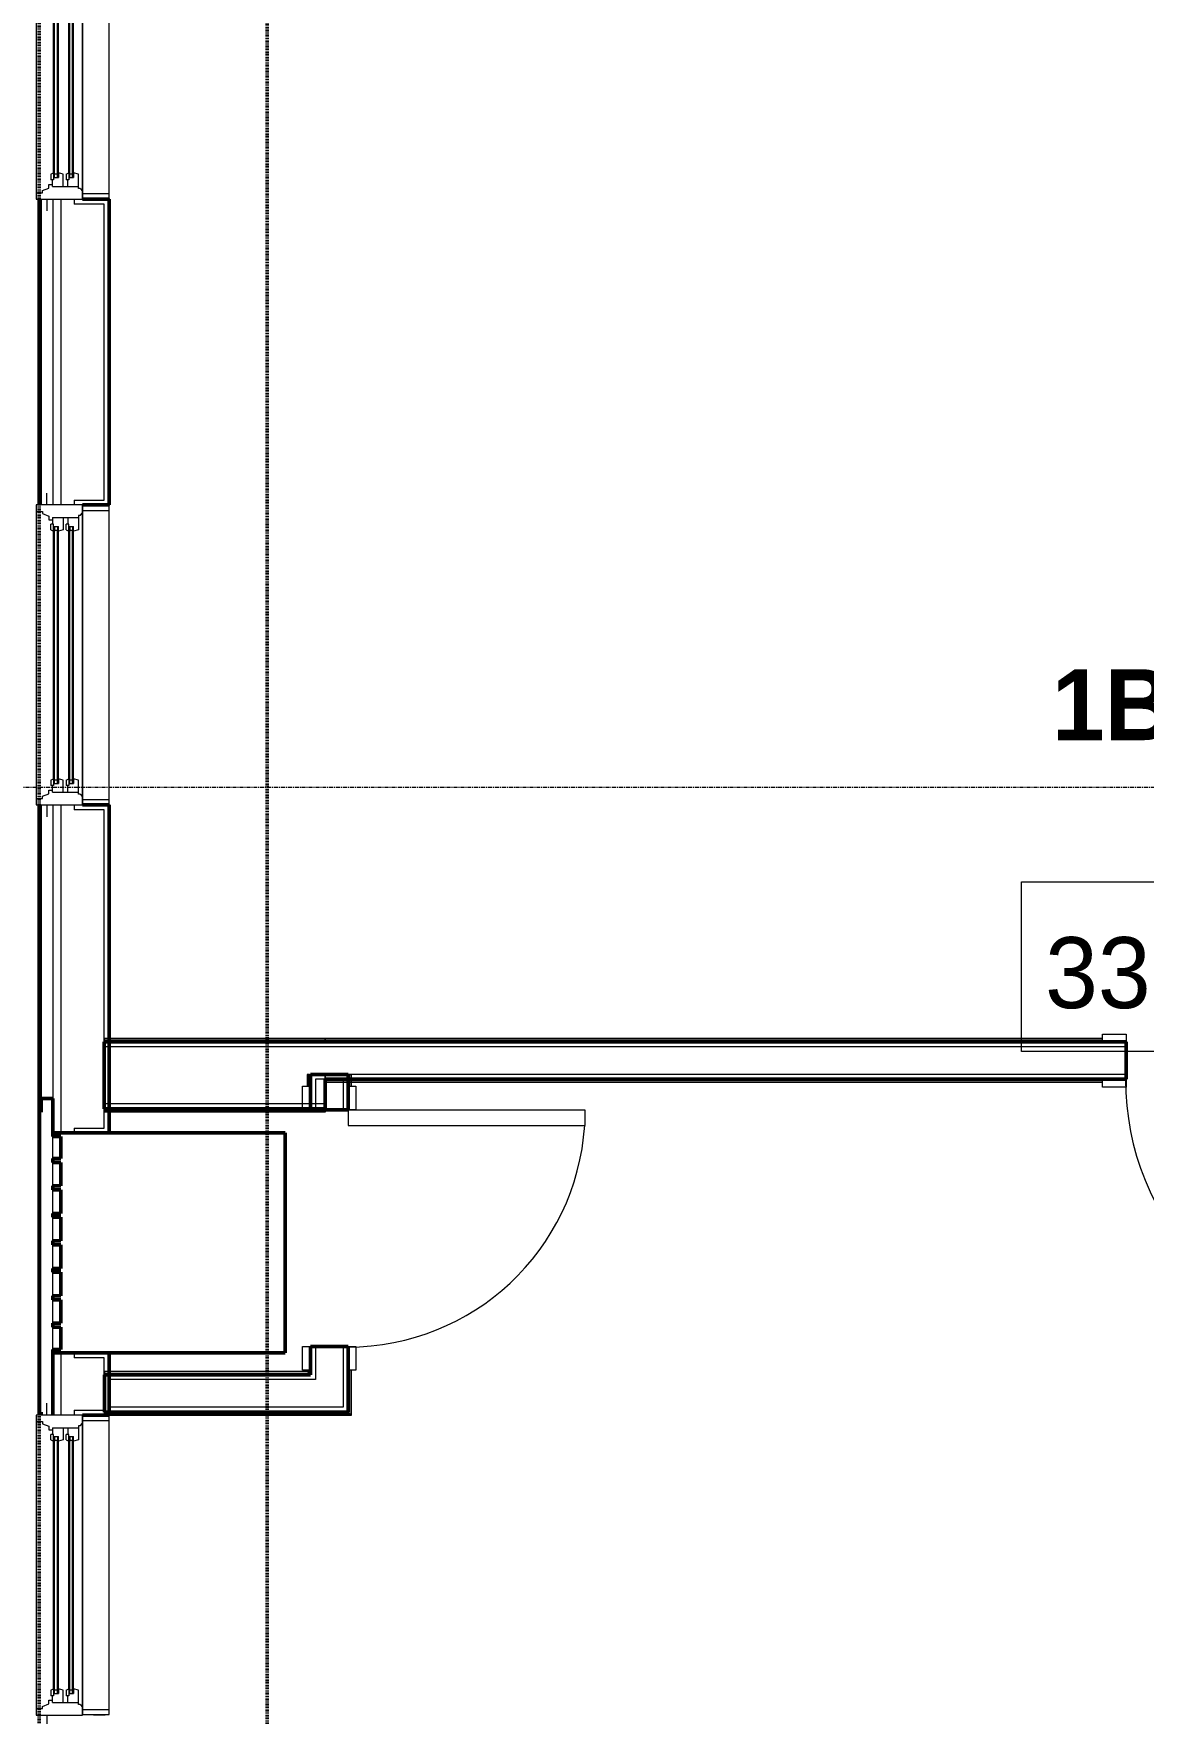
# Model space of a CAD drawing. Header units: inches. Extents: x -4218 to -1830, y 9767 to 12426.
# Drawn here: x -3861.4 to -3720.8, y 11164.8 to 11377.8 of the extents above; entities that cross this region are included whole.
import ezdxf

# ---------------------------------------------------------------- set-up
doc = ezdxf.new("R2010")
doc.units = ezdxf.units.IN
doc.header["$MEASUREMENT"] = 0
doc.linetypes.add('Dash 1_16_', pattern=[0.125, 0.0625, -0.0625])
doc.linetypes.add('Grid Line 1_2_', pattern=[0.875, 0.5, -0.125, 0.125, -0.125])
for name, color, linetype, lineweight in [('0-1', 7, 'Continuous', 5), ('0-2', 253, 'Continuous', 9), ('A-AREA-IDEN', 2, 'Continuous', 9), ('A-DOOR-1', 7, 'Continuous', 9), ('A-DOOR-2', 50, 'Continuous', 20), ('A-DOOR-FRAM-1', 50, 'Continuous', 20), ('A-GENM', 5, 'Continuous', 9), ('A-GENM-7', 5, 'Continuous', 50), ('A-GLAZ-1', 151, 'Continuous', 9), ('A-GLAZ-2', 151, 'Continuous', 20), ('A-GLAZ-3', 151, 'Continuous', 50), ('A-WALL', 113, 'Continuous', 13), ('A-WALL-1', 250, 'Continuous', 50), ('A-WALL-2', 10, 'Continuous', 13), ('A-WALL-3', 254, 'Continuous', 9), ('A-WALL-4', 253, 'Continuous', 9), ('A-WALL-5', 252, 'Continuous', 9), ('A-WALL-6', 7, 'Continuous', 9), ('A-WALL-8', 113, 'Continuous', 9), ('A-WALL-9', 113, 'Continuous', 50), ('C-PROP-LINE-1', 91, 'Dash 1_16_', 50), ('I-WALL-1', 250, 'Continuous', 50), ('I-WALL-2', 254, 'Continuous', 9), ('I-WALL-3', 253, 'Continuous', 9), ('I-WALL-4', 252, 'Continuous', 9), ('I-WALL-5', 7, 'Continuous', 9), ('S-GRID-1', 1, 'Grid Line 1_2_', 9)]:
    doc.layers.add(name, color=color, linetype=linetype, lineweight=lineweight)
doc.styles.add('Century Gothic', font='ufonts.com_century-gothic.ttf', dxfattribs={"height": 9})
doc.styles.add('Century Gothic_B', font='GOTHICB.TTF', dxfattribs={"height": 9})

# ---------------------------------------------------------------- blocks, each defined once
blk = doc.blocks.new('Basic Wall _ INT - W8BØF - _5_8 GYP - 2X8 WOOD_BATT_ - 5_8 GYP_ - ___-2703991-BACKGROUND - 3RD FLOOR')
at = {"layer": 'I-WALL-2'}
for p, q in [((-3852.47, 11250.35), (-3852.47, 11250.29)), ((-3852.47, 11250.29), (-3852.47, 11250.15)), ((-3852.47, 11250.14), (-3852.47, 11250.08)), ((-3852.47, 11249.96), (-3852.47, 11249.94))]:
    blk.add_line(p, q, dxfattribs=at)
at = {"layer": 'I-WALL-3'}
for p, q in [((-3852.47, 11250.23), (-3852.47, 11250.35)), ((-3851.85, 11250.29), (-3852.47, 11250.29)), ((-3852.47, 11250.06), (-3852.47, 11250.23)), ((-3852.47, 11250.06), (-3852.47, 11250.06)), ((-3852.47, 11250.02), (-3852.47, 11250.06)), ((-3852.47, 11249.98), (-3852.47, 11250.02)), ((-3852.47, 11249.94), (-3852.47, 11249.98)), ((-3852.47, 11249.94), (-3851.85, 11249.94)), ((-3824.47, 11250.29), (-3824.47, 11250.35)), ((-3824.47, 11250.15), (-3824.47, 11250.29)), ((-3824.47, 11250.08), (-3824.47, 11250.14)), ((-3824.47, 11249.94), (-3824.47, 11249.96))]:
    blk.add_line(p, q, dxfattribs=at)
at = {"layer": 'I-WALL-4'}
for p, q in [((-3851.85, 11250.35), (-3852.47, 11250.35)), ((-3851.85, 11250.06), (-3852.47, 11250.06)), ((-3824.47, 11250.29), (-3851.85, 11250.29)), ((-3851.85, 11249.94), (-3824.47, 11249.94))]:
    blk.add_line(p, q, dxfattribs=at)
at = {"layer": 'I-WALL-5'}
for p, q in [((-3824.47, 11250.35), (-3851.85, 11250.35)), ((-3824.47, 11250.06), (-3851.85, 11250.06)), ((-3824.47, 11250.35), (-3824.47, 11250.06)), ((-3824.47, 11250.06), (-3824.47, 11249.98)), ((-3824.47, 11249.98), (-3824.47, 11249.94))]:
    blk.add_line(p, q, dxfattribs=at)
blk = doc.blocks.new('Basic Wall _ INT - W8BØF - _5_8 GYP - 2X8 WOOD_BATT_ - 5_8 GYP_ - ___-2698787-BACKGROUND - 3RD FLOOR')
at = {"layer": 'I-WALL-2'}
for p, q in [((-3852.47, 11241.44), (-3852.47, 11241.42)), ((-3852.47, 11241.3), (-3852.47, 11241.24)), ((-3852.47, 11241.23), (-3852.47, 11241.09)), ((-3852.47, 11241.09), (-3852.47, 11241.03))]:
    blk.add_line(p, q, dxfattribs=at)
at = {"layer": 'I-WALL-3'}
for p, q in [((-3852.47, 11241.4), (-3852.47, 11241.44)), ((-3852.47, 11241.33), (-3852.47, 11241.4)), ((-3852.47, 11241.32), (-3852.47, 11241.33)), ((-3852.47, 11241.31), (-3852.47, 11241.32)), ((-3852.47, 11241.29), (-3852.47, 11241.31)), ((-3852.47, 11241.03), (-3852.47, 11241.29)), ((-3852.44, 11241.44), (-3851.85, 11241.44)), ((-3851.85, 11241.09), (-3852.44, 11241.09)), ((-3826.3, 11241.44), (-3824.47, 11241.44)), ((-3824.47, 11241.42), (-3824.47, 11241.44))]:
    blk.add_line(p, q, dxfattribs=at)
at = {"layer": 'I-WALL-4'}
for p, q in [((-3852.44, 11241.31), (-3851.85, 11241.31)), ((-3851.85, 11241.03), (-3852.44, 11241.03)), ((-3851.85, 11241.44), (-3827.32, 11241.44)), ((-3824.47, 11241.09), (-3851.85, 11241.09)), ((-3826.32, 11241.31), (-3824.47, 11241.31)), ((-3824.47, 11241.44), (-3824.47, 11241.4)), ((-3824.47, 11241.4), (-3824.47, 11241.38)), ((-3824.47, 11241.38), (-3824.47, 11241.31)), ((-3824.47, 11241.24), (-3824.47, 11241.3)), ((-3824.47, 11241.09), (-3824.47, 11241.23)), ((-3824.47, 11241.03), (-3824.47, 11241.09))]:
    blk.add_line(p, q, dxfattribs=at)
at = {"layer": 'I-WALL-5'}
for p, q in [((-3851.85, 11241.31), (-3827.32, 11241.31)), ((-3824.47, 11241.03), (-3851.85, 11241.03)), ((-3824.47, 11241.31), (-3824.47, 11241.03))]:
    blk.add_line(p, q, dxfattribs=at)
blk = doc.blocks.new('SWING - SINGLE - FLUSH - 2-10 x 6-8 - PRIVACY-3199405-BACKGROUND - 3RD FLOOR')
at = {"layer": 'A-DOOR-1'}
blk.add_arc((17, -2.38), 34.07, 180, 266.6343, dxfattribs=at)
at = {"layer": 'A-DOOR-2'}
for p, q in [((15, -2.38), (15, -36.38)), ((17, -2.38), (15, -2.38)), ((17, -2.38), (17, -36.38)), ((17, -36.38), (15, -36.38))]:
    blk.add_line(p, q, dxfattribs=at)
at = {"layer": 'A-DOOR-FRAM-1'}
for p, q in [((-20, 2.37), (-20, 3.37)), ((-20, 3.37), (-17, 3.37)), ((-17, 2.37), (-20, 2.37)), ((-17, 3.37), (-17, 2.37)), ((17, 2.37), (17, 3.37)), ((17, 3.37), (20, 3.37)), ((20, 2.37), (17, 2.37)), ((20, 3.37), (20, 2.37)), ((-20, -2.38), (-17, -2.38)), ((-20, -3.38), (-20, -2.38)), ((-17, -3.38), (-20, -3.38)), ((-17, -2.38), (-17, -3.38)), ((17, -2.38), (20, -2.38)), ((17, -3.38), (17, -2.38)), ((20, -3.38), (17, -3.38)), ((20, -2.38), (20, -3.38))]:
    blk.add_line(p, q, dxfattribs=at)
blk = doc.blocks.new('Basic Wall _ INT - W4BØF - _5_8 GYP - 2X4 WOOD_BATT_ - 5_8 GYP_ - ___-2685533-BACKGROUND - 3RD FLOOR')
at = {"layer": 'A-WALL-4'}
for p, q in [((-3852.45, 11202.99), (-3852.45, 11202.97)), ((-3852.45, 11202.99), (-3851.88, 11202.99)), ((-3852.45, 11202.85), (-3852.45, 11202.79)), ((-3852.45, 11202.78), (-3852.45, 11202.64)), ((-3851.87, 11202.64), (-3852.45, 11202.64)), ((-3821.55, 11202.97), (-3821.57, 11202.99)), ((-3821.37, 11202.79), (-3821.43, 11202.85)), ((-3821.22, 11202.64), (-3821.37, 11202.78)), ((-3821.16, 11202.58), (-3821.22, 11202.64))]:
    blk.add_line(p, q, dxfattribs=at)
at = {"layer": 'A-WALL-5'}
for p, q in [((-3852.45, 11202.95), (-3852.45, 11202.99)), ((-3852.45, 11202.93), (-3852.45, 11202.95)), ((-3852.45, 11202.91), (-3852.45, 11202.93)), ((-3852.45, 11202.86), (-3852.45, 11202.91)), ((-3852.45, 11202.86), (-3851.87, 11202.86)), ((-3852.45, 11202.79), (-3852.45, 11202.86)), ((-3852.45, 11202.7), (-3852.45, 11202.79)), ((-3852.45, 11202.62), (-3852.45, 11202.7)), ((-3851.85, 11202.58), (-3852.35, 11202.58)), ((-3851.85, 11202.99), (-3821.57, 11202.99)), ((-3821.22, 11202.64), (-3851.85, 11202.64))]:
    blk.add_line(p, q, dxfattribs=at)
at = {"layer": 'A-WALL-6'}
for p, q in [((-3851.85, 11202.86), (-3821.45, 11202.86)), ((-3821.16, 11202.58), (-3851.85, 11202.58))]:
    blk.add_line(p, q, dxfattribs=at)
at = {"layer": 'A-WALL-6', "flags": 128}
for points in [[(-3821.53, 11202.95), (-3821.51, 11202.93), (-3821.49, 11202.91), (-3821.47, 11202.89), (-3821.46, 11202.88), (-3821.45, 11202.87), (-3821.45, 11202.86)], [(-3821.45, 11202.86), (-3821.43, 11202.84), (-3821.37, 11202.79), (-3821.28, 11202.7), (-3821.16, 11202.58)]]:
    blk.add_lwpolyline(points, dxfattribs=at)
blk = doc.blocks.new('Basic Wall _ INT - W4BØF - _5_8 GYP - 2X4 WOOD_BATT_ - 5_8 GYP_ - ___-2685532-BACKGROUND - 3RD FLOOR')
at = {"layer": 'A-WALL-4'}
for p, q in [((-3852.45, 11208.15), (-3852.45, 11208.09)), ((-3852.45, 11208.09), (-3852.45, 11207.95)), ((-3851.85, 11208.09), (-3852.45, 11208.09)), ((-3852.45, 11207.94), (-3852.45, 11207.88)), ((-3852.45, 11207.76), (-3852.45, 11207.74)), ((-3852.45, 11207.74), (-3851.85, 11207.74)), ((-3826.67, 11208.09), (-3826.74, 11208.15)), ((-3826.53, 11207.95), (-3826.67, 11208.09)), ((-3826.46, 11207.88), (-3826.53, 11207.94)), ((-3826.32, 11207.74), (-3826.35, 11207.76))]:
    blk.add_line(p, q, dxfattribs=at)
at = {"layer": 'A-WALL-5'}
for p, q in [((-3852.45, 11207.94), (-3852.45, 11208.15)), ((-3851.85, 11208.15), (-3852.45, 11208.15)), ((-3852.45, 11207.88), (-3852.45, 11207.94)), ((-3852.45, 11207.86), (-3852.45, 11207.88)), ((-3851.85, 11207.86), (-3852.45, 11207.86)), ((-3852.45, 11207.86), (-3852.45, 11207.86)), ((-3852.45, 11207.82), (-3852.45, 11207.86)), ((-3852.45, 11207.8), (-3852.45, 11207.82)), ((-3852.45, 11207.78), (-3852.45, 11207.8)), ((-3852.45, 11207.74), (-3852.45, 11207.78)), ((-3826.67, 11208.09), (-3851.85, 11208.09)), ((-3851.85, 11207.74), (-3826.32, 11207.74))]:
    blk.add_line(p, q, dxfattribs=at)
at = {"layer": 'A-WALL-6'}
for p, q in [((-3826.74, 11208.15), (-3851.85, 11208.15)), ((-3826.45, 11207.86), (-3851.85, 11207.86))]:
    blk.add_line(p, q, dxfattribs=at)
at = {"layer": 'A-WALL-6', "flags": 128}
for points in [[(-3826.74, 11208.15), (-3826.62, 11208.03), (-3826.53, 11207.94), (-3826.47, 11207.88), (-3826.45, 11207.86)], [(-3826.45, 11207.86), (-3826.45, 11207.86), (-3826.44, 11207.85), (-3826.42, 11207.84), (-3826.41, 11207.82), (-3826.39, 11207.8), (-3826.37, 11207.78)]]:
    blk.add_lwpolyline(points, dxfattribs=at)
blk = doc.blocks.new('Basic Wall _ INT - W4BØF - _5_8 GYP - 2X4 WOOD_BATT_ - 5_8 GYP_ - ___-2685535-BACKGROUND - 3RD FLOOR')
at = {"layer": 'A-WALL-3'}
for p, q in [((-3821.55, 11245.81), (-3821.57, 11245.81)), ((-3821.37, 11245.81), (-3821.43, 11245.81)), ((-3821.22, 11245.81), (-3821.37, 11245.81)), ((-3821.16, 11245.81), (-3821.22, 11245.81))]:
    blk.add_line(p, q, dxfattribs=at)
at = {"layer": 'A-WALL-4'}
for p, q in [((-3821.57, 11245.81), (-3821.53, 11245.81)), ((-3821.57, 11245.19), (-3821.57, 11245.8)), ((-3821.53, 11245.81), (-3821.45, 11245.81)), ((-3821.45, 11245.81), (-3821.16, 11245.81)), ((-3821.22, 11245.79), (-3821.22, 11245.19)), ((-3821.22, 11244.98), (-3821.22, 11244.9)), ((-3821.22, 11244.89), (-3821.22, 11244.78)), ((-3821.57, 11208.31), (-3821.57, 11211.31)), ((-3821.57, 11202.99), (-3821.55, 11202.97)), ((-3821.43, 11202.85), (-3821.37, 11202.79)), ((-3821.37, 11202.78), (-3821.22, 11202.64)), ((-3821.22, 11202.64), (-3821.16, 11202.58))]:
    blk.add_line(p, q, dxfattribs=at)
at = {"layer": 'A-WALL-5'}
for p, q in [((-3821.57, 11244.31), (-3821.57, 11245.19)), ((-3821.45, 11245.19), (-3821.45, 11245.8)), ((-3821.22, 11244.78), (-3821.22, 11244.31)), ((-3821.16, 11245.79), (-3821.16, 11245.19)), ((-3821.16, 11244.98), (-3821.16, 11244.9)), ((-3821.16, 11244.89), (-3821.16, 11244.78)), ((-3821.57, 11202.99), (-3821.57, 11208.31)), ((-3821.22, 11208.31), (-3821.22, 11202.64))]:
    blk.add_line(p, q, dxfattribs=at)
at = {"layer": 'A-WALL-6'}
for p, q in [((-3821.45, 11244.31), (-3821.45, 11245.19)), ((-3821.16, 11244.78), (-3821.16, 11244.31)), ((-3821.45, 11202.86), (-3821.45, 11208.31)), ((-3821.16, 11208.31), (-3821.16, 11202.58))]:
    blk.add_line(p, q, dxfattribs=at)
at = {"layer": 'A-WALL-6', "flags": 128}
for points in [[(-3821.45, 11202.86), (-3821.45, 11202.87), (-3821.46, 11202.88), (-3821.47, 11202.89), (-3821.49, 11202.91), (-3821.51, 11202.93), (-3821.53, 11202.95)], [(-3821.16, 11202.58), (-3821.28, 11202.7), (-3821.37, 11202.79), (-3821.43, 11202.84), (-3821.45, 11202.86)]]:
    blk.add_lwpolyline(points, dxfattribs=at)
blk = doc.blocks.new('Basic Wall _ INT - W4BØF - _5_8 GYP - 2X4 WOOD_BATT_ - 5_8 GYP_ - ___-2685534-BACKGROUND - 3RD FLOOR')
at = {"layer": 'A-WALL-4'}
for p, q in [((-3826.67, 11245.81), (-3826.74, 11245.81)), ((-3826.53, 11245.81), (-3826.67, 11245.81)), ((-3826.67, 11245.81), (-3826.67, 11244.31)), ((-3826.46, 11245.81), (-3826.53, 11245.81)), ((-3826.32, 11245.81), (-3826.35, 11245.81)), ((-3826.32, 11245.01), (-3826.32, 11245.81)), ((-3826.32, 11244.31), (-3826.32, 11244.98)), ((-3826.74, 11208.15), (-3826.67, 11208.09)), ((-3826.67, 11208.09), (-3826.53, 11207.95)), ((-3826.53, 11207.94), (-3826.46, 11207.88)), ((-3826.35, 11207.76), (-3826.32, 11207.74))]:
    blk.add_line(p, q, dxfattribs=at)
at = {"layer": 'A-WALL-5'}
for p, q in [((-3826.74, 11245.81), (-3826.45, 11245.81)), ((-3826.74, 11245.81), (-3826.74, 11244.31)), ((-3826.45, 11245.81), (-3826.45, 11244.31)), ((-3826.45, 11245.81), (-3826.42, 11245.81)), ((-3826.42, 11245.81), (-3826.37, 11245.81)), ((-3826.37, 11245.81), (-3826.32, 11245.81)), ((-3826.67, 11208.31), (-3826.67, 11208.09)), ((-3826.32, 11207.74), (-3826.32, 11208.31))]:
    blk.add_line(p, q, dxfattribs=at)
at = {"layer": 'A-WALL-6'}
for p, q in [((-3826.74, 11208.31), (-3826.74, 11208.15)), ((-3826.45, 11208.31), (-3826.45, 11207.86))]:
    blk.add_line(p, q, dxfattribs=at)
at = {"layer": 'A-WALL-6', "flags": 128}
for points in [[(-3826.45, 11207.86), (-3826.47, 11207.88), (-3826.53, 11207.94), (-3826.62, 11208.03), (-3826.74, 11208.15)], [(-3826.37, 11207.78), (-3826.39, 11207.8), (-3826.41, 11207.82), (-3826.42, 11207.84), (-3826.44, 11207.85), (-3826.45, 11207.86), (-3826.45, 11207.86)]]:
    blk.add_lwpolyline(points, dxfattribs=at)
blk = doc.blocks.new('SWING - SINGLE - FLUSH - 30_ x 80_ - MAGIC PAK DOOR - ACOUSTICAL SEAL-3199411-BACKGROUND - 3RD FLOOR')
at = {"layer": 'A-DOOR-1'}
blk.add_arc((15, -2.375), 30.067, 180, 266.18593, dxfattribs=at)
at = {"layer": 'A-DOOR-2'}
for p, q in [((13, -2.375), (13, -32.375)), ((15, -2.375), (13, -2.375)), ((15, -2.375), (15, -32.375)), ((15, -32.375), (13, -32.375))]:
    blk.add_line(p, q, dxfattribs=at)
at = {"layer": 'A-DOOR-FRAM-1'}
for p, q in [((-18, 2.375), (-18, 3.375)), ((-18, 3.375), (-15, 3.375)), ((-15, 2.375), (-18, 2.375)), ((-15, 3.375), (-15, 2.375)), ((15, 2.375), (15, 3.375)), ((15, 3.375), (18, 3.375)), ((18, 2.375), (15, 2.375)), ((18, 3.375), (18, 2.375)), ((-18, -2.375), (-15, -2.375)), ((-18, -3.375), (-18, -2.375)), ((-15, -3.375), (-18, -3.375)), ((-15, -2.375), (-15, -3.375)), ((15, -2.375), (18, -2.375)), ((15, -3.375), (15, -2.375)), ((18, -3.375), (15, -3.375)), ((18, -2.375), (18, -3.375))]:
    blk.add_line(p, q, dxfattribs=at)
blk = doc.blocks.new('Basic Wall _ INT - W4BØF - _5_8 GYP - 2X4 WOOD_BATT_ - 5_8 GYP_ - ___-2685885-BACKGROUND - 3RD FLOOR')
at = {"layer": 'A-WALL-4'}
for p, q in [((-3824.47, 11250.35), (-3824.47, 11250.29)), ((-3824.47, 11250.29), (-3824.47, 11250.15)), ((-3824.47, 11250.14), (-3824.47, 11250.08)), ((-3824.47, 11249.96), (-3824.47, 11249.94)), ((-3725.96, 11249.94), (-3722.96, 11249.94)), ((-3688.96, 11249.94), (-3685.96, 11249.94)), ((-3653.15, 11249.94), (-3653.12, 11249.96)), ((-3653.05, 11250.03), (-3653.02, 11250.07)), ((-3653.01, 11250.08), (-3652.95, 11250.14)), ((-3652.94, 11250.15), (-3652.8, 11250.29)), ((-3652.8, 11250.29), (-3652.74, 11250.35))]:
    blk.add_line(p, q, dxfattribs=at)
at = {"layer": 'A-WALL-5'}
for p, q in [((-3725.96, 11250.29), (-3824.47, 11250.29)), ((-3824.47, 11249.94), (-3725.96, 11249.94)), ((-3652.8, 11250.29), (-3685.96, 11250.29)), ((-3685.96, 11249.94), (-3653.15, 11249.94))]:
    blk.add_line(p, q, dxfattribs=at)
at = {"layer": 'A-WALL-6'}
for p, q in [((-3824.47, 11250.06), (-3824.47, 11250.35)), ((-3725.96, 11250.35), (-3824.47, 11250.35)), ((-3725.96, 11250.06), (-3824.47, 11250.06)), ((-3824.47, 11249.98), (-3824.47, 11250.06)), ((-3824.47, 11249.94), (-3824.47, 11249.98)), ((-3652.74, 11250.35), (-3685.96, 11250.35)), ((-3653.02, 11250.06), (-3685.96, 11250.06))]:
    blk.add_line(p, q, dxfattribs=at)
at = {"layer": 'A-WALL-6', "flags": 128}
for points in [[(-3653.02, 11250.06), (-3653.03, 11250.06), (-3653.03, 11250.05), (-3653.05, 11250.04), (-3653.06, 11250.02), (-3653.08, 11250), (-3653.11, 11249.98)], [(-3652.74, 11250.35), (-3652.85, 11250.23), (-3652.95, 11250.14), (-3653, 11250.08), (-3653.02, 11250.06)]]:
    blk.add_lwpolyline(points, dxfattribs=at)
blk = doc.blocks.new('Basic Wall _ INT - W4BØF - _5_8 GYP - 2X4 WOOD_BATT_ - 5_8 GYP_ - ___-2685884-BACKGROUND - 3RD FLOOR')
at = {"layer": 'A-WALL-3'}
for p, q in [((-3824.47, 11245.19), (-3824.47, 11245.17)), ((-3824.47, 11245.19), (-3822.2, 11245.19)), ((-3824.47, 11245.02), (-3824.47, 11244.84)), ((-3824.47, 11244.84), (-3824.47, 11244.78))]:
    blk.add_line(p, q, dxfattribs=at)
at = {"layer": 'A-WALL-4'}
for p, q in [((-3824.47, 11245.15), (-3824.47, 11245.19)), ((-3824.47, 11245.06), (-3824.47, 11245.15)), ((-3824.47, 11244.78), (-3824.47, 11245.06)), ((-3821.57, 11244.84), (-3824.47, 11244.84)), ((-3822.2, 11245.19), (-3821.57, 11245.19)), ((-3821.38, 11244.84), (-3821.43, 11244.84)), ((-3821.3, 11244.84), (-3821.37, 11244.84)), ((-3821.19, 11244.84), (-3821.28, 11244.84)), ((-3725.96, 11245.19), (-3722.96, 11245.19)), ((-3688.96, 11245.19), (-3685.96, 11245.19)), ((-3682.27, 11244.84), (-3682.38, 11244.84)), ((-3682.18, 11244.84), (-3682.26, 11244.84)), ((-3682.11, 11244.84), (-3682.17, 11244.84)), ((-3681.96, 11245.19), (-3677.21, 11245.19)), ((-3677.21, 11244.84), (-3681.96, 11244.84)), ((-3677.02, 11244.84), (-3677.07, 11244.84)), ((-3676.93, 11244.84), (-3677.01, 11244.84)), ((-3676.81, 11244.84), (-3676.92, 11244.84)), ((-3658.31, 11244.78), (-3658.25, 11244.84)), ((-3657.92, 11245.17), (-3657.9, 11245.19))]:
    blk.add_line(p, q, dxfattribs=at)
at = {"layer": 'A-WALL-4', "flags": 128}
blk.add_lwpolyline([(-3658.25, 11244.84), (-3658.1, 11244.98), (-3658.07, 11245.02)], dxfattribs=at)
at = {"layer": 'A-WALL-5'}
for p, q in [((-3824.47, 11245.06), (-3822.2, 11245.06)), ((-3821.57, 11244.78), (-3824.47, 11244.78)), ((-3822.18, 11245.06), (-3821.57, 11245.06)), ((-3821.57, 11245.19), (-3725.96, 11245.19)), ((-3821.38, 11244.78), (-3821.43, 11244.78)), ((-3821.3, 11244.78), (-3821.37, 11244.78)), ((-3821.19, 11244.78), (-3821.28, 11244.78)), ((-3725.96, 11244.84), (-3821.16, 11244.84)), ((-3685.96, 11245.19), (-3681.96, 11245.19)), ((-3682.38, 11244.84), (-3685.96, 11244.84)), ((-3682.27, 11244.78), (-3682.38, 11244.78)), ((-3682.18, 11244.78), (-3682.26, 11244.78)), ((-3682.12, 11244.78), (-3682.17, 11244.78)), ((-3677.21, 11244.78), (-3681.96, 11244.78)), ((-3681.94, 11245.06), (-3677.24, 11245.06)), ((-3677.21, 11245.19), (-3657.9, 11245.19)), ((-3677.02, 11244.78), (-3677.07, 11244.78)), ((-3676.93, 11244.78), (-3677.01, 11244.78)), ((-3676.81, 11244.78), (-3676.92, 11244.78)), ((-3658.25, 11244.84), (-3676.8, 11244.84))]:
    blk.add_line(p, q, dxfattribs=at)
at = {"layer": 'A-WALL-6'}
for p, q in [((-3821.57, 11245.06), (-3725.96, 11245.06)), ((-3725.96, 11244.78), (-3821.16, 11244.78)), ((-3685.96, 11245.06), (-3681.96, 11245.06)), ((-3682.38, 11244.78), (-3685.96, 11244.78)), ((-3677.21, 11245.06), (-3658.02, 11245.06)), ((-3658.31, 11244.78), (-3676.8, 11244.78))]:
    blk.add_line(p, q, dxfattribs=at)
at = {"layer": 'A-WALL-6', "flags": 128}
for points in [[(-3658.02, 11245.06), (-3658.04, 11245.04), (-3658.1, 11244.99), (-3658.19, 11244.9), (-3658.31, 11244.78)], [(-3657.94, 11245.15), (-3657.96, 11245.13), (-3657.98, 11245.11), (-3658, 11245.09), (-3658.01, 11245.08), (-3658.02, 11245.07), (-3658.02, 11245.06)]]:
    blk.add_lwpolyline(points, dxfattribs=at)
blk = doc.blocks.new('CTR - 1st Phase - Unit Layouts_rvt-1-BACKGROUND - 3RD FLOOR')
at = {"layer": 'A-WALL-1'}
for p, q in [((-3722.96, 11249.94), (-3824.47, 11249.94)), ((-3722.96, 11245.19), (-3722.96, 11249.94)), ((-3825.7, 11245.81), (-3826.32, 11245.81)), ((-3826.32, 11245.81), (-3826.32, 11241.31)), ((-3822.2, 11245.81), (-3825.7, 11245.81)), ((-3824.47, 11245.19), (-3722.96, 11245.19)), ((-3821.57, 11245.81), (-3822.2, 11245.81)), ((-3821.57, 11241.31), (-3821.57, 11245.81)), ((-3826.32, 11241.31), (-3821.57, 11241.31)), ((-3821.57, 11211.31), (-3826.32, 11211.31)), ((-3826.32, 11211.31), (-3826.32, 11207.74)), ((-3821.57, 11202.99), (-3821.57, 11211.31)), ((-3826.32, 11207.74), (-3852.45, 11207.74)), ((-3852.45, 11207.74), (-3852.45, 11207.11)), ((-3852.45, 11207.11), (-3852.45, 11203.61)), ((-3852.45, 11203.61), (-3852.45, 11202.99)), ((-3852.45, 11202.99), (-3826.32, 11202.99)), ((-3826.32, 11202.99), (-3822.2, 11202.99)), ((-3822.2, 11202.99), (-3821.57, 11202.99))]:
    blk.add_line(p, q, dxfattribs=at)
at = {"layer": 'A-WALL-2'}
for p, q in [((-3824.47, 11249.31), (-3852.47, 11249.31)), ((-3722.96, 11249.31), (-3824.47, 11249.31)), ((-3822.2, 11245.19), (-3825.7, 11245.19)), ((-3825.7, 11245.19), (-3825.7, 11241.31)), ((-3824.47, 11245.19), (-3824.47, 11245.81)), ((-3722.96, 11245.81), (-3824.47, 11245.81)), ((-3824.47, 11245.81), (-3824.47, 11245.19)), ((-3822.2, 11245.19), (-3822.2, 11241.31)), ((-3824.47, 11242.06), (-3852.47, 11242.06)), ((-3825.7, 11211.31), (-3825.7, 11207.11)), ((-3822.2, 11211.31), (-3822.2, 11203.61)), ((-3851.82, 11207.11), (-3851.82, 11203.61)), ((-3826.32, 11207.11), (-3851.82, 11207.11)), ((-3825.7, 11207.11), (-3826.32, 11207.11)), ((-3826.32, 11203.61), (-3851.82, 11203.61)), ((-3825.7, 11203.61), (-3826.32, 11203.61)), ((-3822.2, 11203.61), (-3825.7, 11203.61))]:
    blk.add_line(p, q, dxfattribs=at)
at = {"layer": 'A-WALL-3'}
for p, q in [((-3722.96, 11249.94), (-3725.96, 11249.94)), ((-3826.32, 11245.81), (-3826.32, 11245.01)), ((-3826.32, 11244.98), (-3826.32, 11244.31)), ((-3824.47, 11245.81), (-3821.57, 11245.81)), ((-3824.47, 11245.19), (-3822.2, 11245.19)), ((-3822.2, 11245.19), (-3821.57, 11245.19)), ((-3821.57, 11245.19), (-3821.57, 11245.8)), ((-3821.57, 11244.9), (-3821.57, 11244.98)), ((-3821.57, 11244.78), (-3821.57, 11244.89)), ((-3821.43, 11245.19), (-3821.38, 11245.19)), ((-3821.37, 11245.19), (-3821.29, 11245.19)), ((-3821.28, 11245.19), (-3821.18, 11245.19)), ((-3725.96, 11245.19), (-3722.96, 11245.19)), ((-3824.47, 11241.31), (-3826.32, 11241.31)), ((-3821.57, 11208.31), (-3821.57, 11211.31)), ((-3851.85, 11207.74), (-3852.45, 11207.74)), ((-3852.45, 11202.99), (-3851.88, 11202.99))]:
    blk.add_line(p, q, dxfattribs=at)
at = {"layer": 'A-WALL-4'}
for p, q in [((-3725.96, 11249.94), (-3824.47, 11249.94)), ((-3826.32, 11245.81), (-3824.47, 11245.81)), ((-3821.57, 11244.31), (-3821.57, 11244.78)), ((-3821.16, 11245.19), (-3725.96, 11245.19)), ((-3852.45, 11202.99), (-3852.45, 11207.74)), ((-3826.32, 11207.74), (-3851.85, 11207.74)), ((-3826.32, 11208.31), (-3826.32, 11207.74)), ((-3821.57, 11202.99), (-3821.57, 11208.31)), ((-3851.85, 11202.99), (-3826.32, 11202.99)), ((-3821.57, 11202.99), (-3826.32, 11202.99))]:
    blk.add_line(p, q, dxfattribs=at)
at = {"layer": 'A-WALL-5'}
for p, q in [((-3722.96, 11249.94), (-3722.96, 11245.19)), ((-3821.57, 11241.31), (-3824.47, 11241.31)), ((-3826.32, 11211.31), (-3821.57, 11211.31))]:
    blk.add_line(p, q, dxfattribs=at)
at = {"layer": 'I-WALL-1'}
for p, q in [((-3824.47, 11249.94), (-3852.47, 11249.94)), ((-3852.47, 11249.94), (-3852.47, 11241.44)), ((-3824.47, 11241.44), (-3824.47, 11245.19)), ((-3852.47, 11241.44), (-3824.47, 11241.44))]:
    blk.add_line(p, q, dxfattribs=at)
at = {"layer": 'I-WALL-2'}
for p, q in [((-3852.47, 11241.44), (-3852.47, 11249.94)), ((-3851.85, 11249.94), (-3852.47, 11249.94)), ((-3824.47, 11244.99), (-3824.47, 11244.78)), ((-3852.44, 11241.44), (-3851.85, 11241.44)), ((-3826.3, 11241.44), (-3824.47, 11241.44))]:
    blk.add_line(p, q, dxfattribs=at)
at = {"layer": 'I-WALL-3'}
for p, q in [((-3824.47, 11249.94), (-3851.85, 11249.94)), ((-3824.47, 11244.78), (-3824.47, 11241.44)), ((-3851.85, 11241.44), (-3827.32, 11241.44))]:
    blk.add_line(p, q, dxfattribs=at)
at = {"layer": '0-2'}
for name, p in [('Basic Wall _ INT - W8BØF - _5_8 GYP - 2X8 WOOD_BATT_ - 5_8 GYP_ - ___-2703991-BACKGROUND - 3RD FLOOR', (0, 0)), ('Basic Wall _ INT - W4BØF - _5_8 GYP - 2X4 WOOD_BATT_ - 5_8 GYP_ - ___-2685885-BACKGROUND - 3RD FLOOR', (0, 0)), ('SWING - SINGLE - FLUSH - 2-10 x 6-8 - PRIVACY-3199405-BACKGROUND - 3RD FLOOR', (-3705.96, 11247.56)), ('Basic Wall _ INT - W4BØF - _5_8 GYP - 2X4 WOOD_BATT_ - 5_8 GYP_ - ___-2685534-BACKGROUND - 3RD FLOOR', (0, 0)), ('Basic Wall _ INT - W4BØF - _5_8 GYP - 2X4 WOOD_BATT_ - 5_8 GYP_ - ___-2685884-BACKGROUND - 3RD FLOOR', (0, 0)), ('Basic Wall _ INT - W4BØF - _5_8 GYP - 2X4 WOOD_BATT_ - 5_8 GYP_ - ___-2685535-BACKGROUND - 3RD FLOOR', (0, 0)), ('Basic Wall _ INT - W8BØF - _5_8 GYP - 2X8 WOOD_BATT_ - 5_8 GYP_ - ___-2698787-BACKGROUND - 3RD FLOOR', (0, 0)), ('Basic Wall _ INT - W4BØF - _5_8 GYP - 2X4 WOOD_BATT_ - 5_8 GYP_ - ___-2685532-BACKGROUND - 3RD FLOOR', (0, 0)), ('Basic Wall _ INT - W4BØF - _5_8 GYP - 2X4 WOOD_BATT_ - 5_8 GYP_ - ___-2685533-BACKGROUND - 3RD FLOOR', (0, 0))]:
    blk.add_blockref(name, p, dxfattribs=at)
at = {"layer": '0-2', "rotation": 89.99999999999706}
blk.add_blockref('SWING - SINGLE - FLUSH - 30_ x 80_ - MAGIC PAK DOOR - ACOUSTICAL SEAL-3199411-BACKGROUND - 3RD FLOOR', (-3823.95, 11226.31), dxfattribs=at)
blk = doc.blocks.new('Window-Double_Hung-Andersen-400_Series-Tilt_Wash - DOUBLE HUNG - COTTAGE - 3RD FLOOR-2888224-BACKGROUND - 3RD FLOOR')
at = {"layer": 'A-GLAZ-1'}
for p, q in [((-16.29, 2.5), (-15.7, 2.5)), ((-15.82, 2.5), (-15.82, 2.12)), ((-15.7, 2.62), (15.7, 2.62)), ((-15.7, 2.5), (15.7, 2.5)), ((16.29, 2.5), (15.7, 2.5)), ((15.82, 2.5), (15.82, 2.12)), ((-16.29, 2.12), (-15.7, 2.12)), ((-16.29, 0.56), (-15.7, 0.56)), ((-16.29, 0.19), (-15.7, 0.19)), ((-15.82, 0.56), (-15.82, 0.19)), ((-15.7, 2.12), (15.7, 2.12)), ((-15.7, 2), (15.7, 2)), ((-15.7, 0.69), (15.7, 0.69)), ((-15.7, 0.56), (15.7, 0.56)), ((-15.7, 0.19), (15.7, 0.19)), ((-15.7, 0.06), (15.7, 0.06)), ((16.29, 2.12), (15.7, 2.12)), ((16.29, 0.56), (15.7, 0.56)), ((16.29, 0.19), (15.7, 0.19)), ((15.82, 0.56), (15.82, 0.19)), ((18.95, -1.06), (-18.95, -1.06)), ((-18.95, -1.06), (-18.95, -4.44)), ((-18.32, -1.06), (-18.32, -4.44)), ((18.32, -1.06), (18.32, -4.44)), ((18.95, -4.44), (18.95, -1.06)), ((-19.01, -3.94), (-19.01, -2.44)), ((-19.01, -2.44), (-18.95, -2.44)), ((-18.95, -3.94), (-19.01, -3.94)), ((18.95, -2.44), (19.01, -2.44)), ((19.01, -3.94), (18.95, -3.94)), ((19.01, -2.44), (19.01, -3.94)), ((-18.95, -4.44), (18.95, -4.44))]:
    blk.add_line(p, q, dxfattribs=at)
at = {"layer": 'A-GLAZ-2'}
for p, q in [((19.01, 4.81), (-19.01, 4.81)), ((-19.01, 4.81), (-19.01, -1.06)), ((-18.2, 4.81), (-18.2, 4)), ((18.2, 4.81), (18.2, 4)), ((19.01, -1.06), (19.01, 4.81)), ((-19.01, 3.44), (-20.51, 3.44)), ((-18.2, 4), (-17.92, 4)), ((-17.92, 4), (-17.61, 3.19)), ((-17.61, 3.19), (-17.14, 3.19)), ((-17.42, 2.75), (-16.57, 2.75)), ((-17.42, 2.75), (-17.42, -0.56)), ((-17.14, 3.19), (-17.14, 2.75)), ((-15.86, 2.97), (-16.57, 2.97)), ((-16.57, 2.62), (-16.57, 2.97)), ((-15.7, 2.62), (-16.57, 2.62)), ((-16.29, 2.62), (-16.29, 2)), ((-15.86, 2.97), (-15.7, 2.62)), ((15.86, 2.97), (15.7, 2.62)), ((15.7, 2.62), (16.57, 2.62)), ((15.86, 2.97), (16.57, 2.97)), ((16.29, 2.62), (16.29, 2)), ((16.57, 2.62), (16.57, 2.97)), ((17.42, 2.75), (16.57, 2.75)), ((17.14, 3.19), (17.14, 2.75)), ((17.61, 3.19), (17.14, 3.19)), ((17.42, 2.75), (17.42, -0.56)), ((17.92, 4), (17.61, 3.19)), ((18.2, 4), (17.92, 4)), ((19.01, 3.44), (20.51, 3.44)), ((-17.42, 1.37), (-15.86, 1.37)), ((-17.42, 0.81), (-16.57, 0.81)), ((-15.86, 1.03), (-16.57, 1.03)), ((-16.57, 0.69), (-16.57, 1.03)), ((-15.7, 0.69), (-16.57, 0.69)), ((-15.7, 2), (-16.29, 2)), ((-16.29, 0.69), (-16.29, 0.06)), ((-15.7, 0.06), (-16.29, 0.06)), ((-15.86, 1.37), (-15.7, 2)), ((-15.86, 1.03), (-15.7, 0.69)), ((-15.86, -0.56), (-15.7, 0.06)), ((15.7, 2), (16.29, 2)), ((15.86, 1.37), (15.7, 2)), ((15.86, 1.03), (15.7, 0.69)), ((15.7, 0.69), (16.57, 0.69)), ((15.7, 0.06), (16.29, 0.06)), ((15.86, -0.56), (15.7, 0.06)), ((17.42, 1.37), (15.86, 1.37)), ((15.86, 1.03), (16.57, 1.03)), ((16.29, 0.69), (16.29, 0.06)), ((16.57, 0.69), (16.57, 1.03)), ((17.42, 0.81), (16.57, 0.81)), ((-19.01, -1.06), (19.01, -1.06)), ((-17.67, -0.78), (-18, -1.06)), ((-17.67, -0.78), (-17.67, -0.56)), ((-17.67, -0.56), (-15.86, -0.56)), ((17.67, -0.56), (15.86, -0.56)), ((17.67, -0.78), (17.67, -0.56)), ((17.67, -0.78), (18, -1.06))]:
    blk.add_line(p, q, dxfattribs=at)
blk = doc.blocks.new('V-Series_EWC4_SPVU_RFA_2015 - 2ND AND 3RD FLOOR-V203-BACKGROUND - 3RD FLOOR')
at = {"layer": 'A-GENM'}
for p, q in [((-3858.97, 11235.16), (-3858.97, 11237.95)), ((-3858.97, 11231.67), (-3858.97, 11234.66)), ((-3858.97, 11228.19), (-3858.97, 11231.17)), ((-3858.97, 11224.7), (-3858.97, 11227.69)), ((-3858.97, 11221.22), (-3858.97, 11224.2)), ((-3858.97, 11217.73), (-3858.97, 11220.72)), ((-3858.97, 11214.25), (-3858.97, 11217.23)), ((-3858.97, 11210.95), (-3858.97, 11213.75))]:
    blk.add_line(p, q, dxfattribs=at)
at = {"layer": 'A-GENM-7'}
for p, q in [((-3829.54, 11238.39), (-3858.97, 11238.39)), ((-3858.97, 11238.39), (-3858.97, 11237.95)), ((-3829.54, 11210.51), (-3829.54, 11238.39)), ((-3858.97, 11237.95), (-3857.97, 11237.95)), ((-3857.97, 11237.95), (-3857.97, 11235.16)), ((-3857.97, 11235.16), (-3858.97, 11235.16)), ((-3858.97, 11235.16), (-3858.97, 11234.66)), ((-3858.97, 11234.66), (-3857.97, 11234.66)), ((-3857.97, 11234.66), (-3857.97, 11231.67)), ((-3857.97, 11231.67), (-3858.97, 11231.67)), ((-3858.97, 11231.67), (-3858.97, 11231.17)), ((-3858.97, 11231.17), (-3857.97, 11231.17)), ((-3857.97, 11231.17), (-3857.97, 11228.19)), ((-3857.97, 11228.19), (-3858.97, 11228.19)), ((-3858.97, 11228.19), (-3858.97, 11227.69)), ((-3858.97, 11227.69), (-3857.97, 11227.69)), ((-3857.97, 11227.69), (-3857.97, 11224.7)), ((-3857.97, 11224.7), (-3858.97, 11224.7)), ((-3858.97, 11224.7), (-3858.97, 11224.2)), ((-3858.97, 11224.2), (-3857.97, 11224.2)), ((-3857.97, 11224.2), (-3857.97, 11221.22)), ((-3857.97, 11221.22), (-3858.97, 11221.22)), ((-3858.97, 11221.22), (-3858.97, 11220.72)), ((-3858.97, 11220.72), (-3857.97, 11220.72)), ((-3857.97, 11220.72), (-3857.97, 11217.73)), ((-3857.97, 11217.73), (-3858.97, 11217.73)), ((-3858.97, 11217.73), (-3858.97, 11217.23)), ((-3858.97, 11217.23), (-3857.97, 11217.23)), ((-3857.97, 11217.23), (-3857.97, 11214.25)), ((-3857.97, 11214.25), (-3858.97, 11214.25)), ((-3858.97, 11214.25), (-3858.97, 11213.75)), ((-3858.97, 11213.75), (-3857.97, 11213.75)), ((-3857.97, 11213.75), (-3857.97, 11210.95)), ((-3857.97, 11210.95), (-3858.97, 11210.95)), ((-3858.97, 11210.95), (-3858.97, 11210.51)), ((-3858.97, 11210.51), (-3829.54, 11210.51))]:
    blk.add_line(p, q, dxfattribs=at)
blk = doc.blocks.new('Perforated Panel at Magic-Pak - hvac panel - 3rd floor-2505075-BACKGROUND - 3RD FLOOR')
at = {"layer": 'A-GLAZ-3'}
for p, q in [((19.01, 4.44), (-19.01, 4.44)), ((-19.01, 4.44), (-19.01, 4.37)), ((-19.01, 4.37), (19.01, 4.37)), ((19.01, 4.37), (19.01, 4.44))]:
    blk.add_line(p, q, dxfattribs=at)
blk = doc.blocks.new('Family - ___-2835860-BACKGROUND - 3RD FLOOR')
at = {"layer": 'C-PROP-LINE-1'}
blk.add_line((-3860.72, 9980.19), (-3860.72, 11434.39), dxfattribs=at)
blk = doc.blocks.new('Family - ___-2835903-BACKGROUND - 3RD FLOOR')
at = {"layer": 'C-PROP-LINE-1'}
blk.add_line((-3831.82, 10009.09), (-3831.82, 12089.69), dxfattribs=at)
blk = doc.blocks.new('Family - ___-2835932-BACKGROUND - 3RD FLOOR')
at = {"layer": 'C-PROP-LINE-1'}
blk.add_line((-3860.72, 9980.19), (-3860.72, 12118.59), dxfattribs=at)

msp = doc.modelspace()

# ---------------------------------------------------------------- linework, layer by layer
at = {"layer": 'A-AREA-IDEN', "flags": 128}
msp.add_lwpolyline([(-3736.22, 11270.21), (-3651.72, 11270.21), (-3651.72, 11248.71), (-3736.22, 11248.71)], close=True, dxfattribs=at)
at = {"layer": 'A-WALL'}
for p, q in [((-3860.47, 11356.78), (-3860.47, 11318)), ((-3858.97, 11356.78), (-3858.97, 11318)), ((-3857.97, 11356.78), (-3857.97, 11318)), ((-3856.29, 11356.78), (-3856.29, 11356.15)), ((-3852.47, 11356.15), (-3856.29, 11356.15)), ((-3852.47, 11318.63), (-3852.47, 11356.15)), ((-3856.29, 11318.63), (-3856.29, 11318)), ((-3856.29, 11318.63), (-3852.47, 11318.63)), ((-3860.47, 11279.98), (-3860.47, 11242.76)), ((-3858.97, 11279.98), (-3858.97, 11242.76)), ((-3857.97, 11279.98), (-3857.97, 11238.39)), ((-3856.29, 11279.98), (-3856.29, 11279.35)), ((-3852.47, 11279.35), (-3856.29, 11279.35)), ((-3852.47, 11239.01), (-3852.47, 11279.35)), ((-3856.29, 11239.01), (-3856.29, 11238.39)), ((-3856.29, 11239.01), (-3852.47, 11239.01)), ((-3857.97, 11210.51), (-3857.97, 11202.61)), ((-3856.29, 11210.51), (-3856.29, 11209.89)), ((-3852.47, 11209.89), (-3856.29, 11209.89)), ((-3852.47, 11203.24), (-3852.47, 11209.89)), ((-3856.29, 11203.24), (-3856.29, 11202.61)), ((-3856.29, 11203.24), (-3852.47, 11203.24))]:
    msp.add_line(p, q, dxfattribs=at)
at = {"layer": 'A-WALL-8'}
for p, q in [((-3851.85, 11356.84), (-3851.85, 11356.78)), ((-3851.85, 11318), (-3851.85, 11317.94)), ((-3851.85, 11280.04), (-3851.85, 11279.98)), ((-3851.85, 11202.61), (-3851.85, 11202.55))]:
    msp.add_line(p, q, dxfattribs=at)
at = {"layer": 'A-WALL-9'}
for p, q in [((-3860.72, 11356.78), (-3860.72, 11318)), ((-3851.85, 11356.78), (-3855.22, 11356.78)), ((-3851.85, 11318), (-3851.85, 11356.78)), ((-3855.22, 11318), (-3851.85, 11318)), ((-3860.72, 11279.98), (-3860.72, 11241.01)), ((-3851.85, 11279.98), (-3855.22, 11279.98)), ((-3851.85, 11238.39), (-3851.85, 11279.98)), ((-3860.47, 11241.01), (-3860.47, 11242.76)), ((-3860.47, 11242.76), (-3858.97, 11242.76)), ((-3858.97, 11242.76), (-3858.97, 11238.39)), ((-3860.72, 11241.01), (-3860.47, 11241.01)), ((-3858.97, 11238.39), (-3851.85, 11238.39)), ((-3851.85, 11210.51), (-3858.97, 11210.51)), ((-3858.97, 11210.51), (-3858.97, 11202.61)), ((-3851.85, 11202.61), (-3851.85, 11210.51)), ((-3860.47, 11202.99), (-3860.72, 11202.99)), ((-3860.72, 11202.99), (-3860.72, 11202.61)), ((-3860.47, 11202.61), (-3860.47, 11202.99)), ((-3855.22, 11202.61), (-3851.85, 11202.61))]:
    msp.add_line(p, q, dxfattribs=at)
at = {"layer": 'S-GRID-1'}
msp.add_line((-1830.2, 11282.19), (-4168.71, 11282.19), dxfattribs=at)

# ---------------------------------------------------------------- block references
at = {"layer": '0-1'}
msp.add_blockref('CTR - 1st Phase - Unit Layouts_rvt-1-BACKGROUND - 3RD FLOOR', (0, 0), dxfattribs=at)
at = {"layer": 'A-GENM'}
msp.add_blockref('V-Series_EWC4_SPVU_RFA_2015 - 2ND AND 3RD FLOOR-V203-BACKGROUND - 3RD FLOOR', (0, 0), dxfattribs=at)
at = {"layer": 'A-GLAZ-1', "rotation": 89.99999999999991}
for name, p in [('Window-Double_Hung-Andersen-400_Series-Tilt_Wash - DOUBLE HUNG - COTTAGE - 3RD FLOOR-2888224-BACKGROUND - 3RD FLOOR', (-3856.29, 11375.79)), ('Window-Double_Hung-Andersen-400_Series-Tilt_Wash - DOUBLE HUNG - COTTAGE - 3RD FLOOR-2888224-BACKGROUND - 3RD FLOOR', (-3856.29, 11298.99)), ('Perforated Panel at Magic-Pak - hvac panel - 3rd floor-2505075-BACKGROUND - 3RD FLOOR', (-3856.29, 11222)), ('Window-Double_Hung-Andersen-400_Series-Tilt_Wash - DOUBLE HUNG - COTTAGE - 3RD FLOOR-2888224-BACKGROUND - 3RD FLOOR', (-3856.29, 11183.6))]:
    msp.add_blockref(name, p, dxfattribs=at)
at = {"layer": 'C-PROP-LINE-1'}
for name in ['Family - ___-2835860-BACKGROUND - 3RD FLOOR', 'Family - ___-2835932-BACKGROUND - 3RD FLOOR', 'Family - ___-2835903-BACKGROUND - 3RD FLOOR']:
    msp.add_blockref(name, (0, 0), dxfattribs=at)

# ---------------------------------------------------------------- texts
at = {"layer": 'A-AREA-IDEN', "char_height": 9, "attachment_point": 1}
for s, insert, width, style in [('1BD D - ADA', (-3732.35, 11297.18), 92.718, 'Century Gothic_B'), ('331 - (673 SF)', (-3733.22, 11263.21), 94.839, 'Century Gothic')]:
    msp.add_mtext(s, dxfattribs=dict(at, insert=insert, width=width, style=style))

doc.saveas('drawing.dxf')
